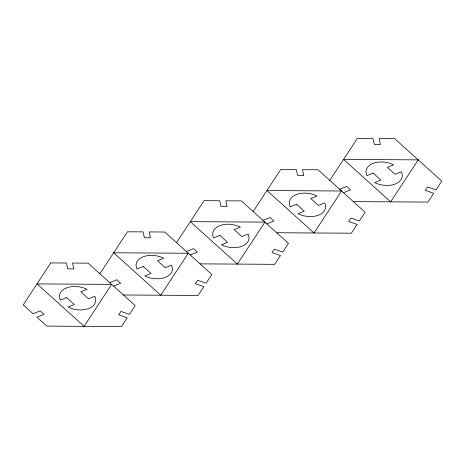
<?xml version="1.0" encoding="UTF-8"?>
<svg xmlns="http://www.w3.org/2000/svg" width="465" height="465" viewBox="0 0 465 465"><rect width="100%" height="100%" fill="white"/><g stroke="black" fill="none" stroke-linecap="round" stroke-linejoin="round"><path stroke-width="0.7" d="M99.888 273.757L127.445 231.785L143.051 231.884L144.406 237.749L150.509 237.789L149.155 231.925L164.761 232.023L211.831 274.472L206.071 283.249L197.619 280.267L195.364 283.702L203.815 286.684L198.055 295.461L123.428 294.984M176.526 242.637L204.083 200.665L219.689 200.764L221.044 206.629L227.147 206.663L225.792 200.804L241.399 200.903L288.474 243.352L282.708 252.129L274.257 249.147L272.002 252.576L280.459 255.558L274.693 264.335L200.066 263.858M253.169 211.511L280.721 169.539L296.327 169.638L297.681 175.503L303.79 175.543L302.43 169.679L318.037 169.777L365.112 212.226L359.346 221.003L350.895 218.021L348.645 221.456L357.097 224.438L351.331 233.215L276.704 232.738M329.807 180.391L357.364 138.419L372.965 138.518L374.325 144.383L380.428 144.417L379.074 138.558L394.675 138.657L441.75 181.106L435.99 189.883L427.538 186.901L425.283 190.33L433.735 193.312L427.974 202.089L353.342 201.612M109.734 282.639L116.831 279.756L120.679 283.226L113.582 286.109M186.372 251.513L193.469 248.63L197.317 252.106L190.22 254.983M263.01 220.393L270.107 217.51L273.955 220.98L266.858 223.863M339.648 189.267L346.745 186.384L350.598 189.859L343.501 192.737M50.807 262.911L23.25 304.883L33.091 313.759L40.188 310.876L44.041 314.352L36.944 317.229L46.785 326.105L121.417 326.581L127.178 317.804L118.726 314.822L120.981 311.393L129.433 314.375L135.193 305.598L88.123 263.149L72.517 263.05L73.871 268.91L67.768 268.875L66.414 263.01L50.807 262.911M111.658 284.371L84.101 326.343L37.026 283.894L111.658 284.371M188.296 253.251L160.739 295.223L113.669 252.774L188.296 253.251M264.934 222.125L237.377 264.097L190.307 221.648L264.934 222.125M341.572 191.005L314.02 232.977L266.945 190.528L341.572 191.005M418.215 159.879L390.658 201.851L343.583 159.402L418.215 159.879M66.652 297.612L60.398 300.152A18.315 11.474 9.7 0 1 66.274 287.992A18.315 11.474 9.7 0 1 87.095 289.311L80.84 291.851L88.542 298.792L94.79 296.257A18.315 11.474 9.7 0 1 88.92 308.417A18.315 11.474 9.7 0 1 68.099 307.098L74.348 304.558L66.652 297.612M143.29 266.492L137.036 269.032A18.315 11.474 9.7 0 1 142.912 256.872A18.315 11.474 9.7 0 1 163.732 258.191L157.478 260.726L165.18 267.671L171.434 265.131A18.315 11.474 9.7 0 1 165.557 277.291A18.315 11.474 9.7 0 1 144.737 275.972L150.991 273.437L143.29 266.492M219.928 235.366L213.679 237.906A18.315 11.474 9.7 0 1 219.55 225.746A18.315 11.474 9.7 0 1 240.37 227.065L234.122 229.605L241.817 236.546L248.072 234.011A18.315 11.474 9.7 0 1 242.195 246.171A18.315 11.474 9.7 0 1 221.375 244.852L227.629 242.312L219.928 235.366M296.565 204.245L290.317 206.786A18.315 11.474 9.7 0 1 296.188 194.626A18.315 11.474 9.7 0 1 317.008 195.945L310.76 198.479L318.461 205.425L324.709 202.885A18.315 11.474 9.7 0 1 318.839 215.045A18.315 11.474 9.7 0 1 298.019 213.726L304.267 211.191L296.565 204.245M373.203 173.119L366.955 175.66A18.315 11.474 9.7 0 1 372.825 163.5A18.315 11.474 9.7 0 1 393.646 164.819L387.397 167.359L395.099 174.299L401.347 171.765A18.315 11.474 9.7 0 1 395.477 183.925A18.315 11.474 9.7 0 1 374.656 182.606L380.905 180.065L373.203 173.119"/></g></svg>
